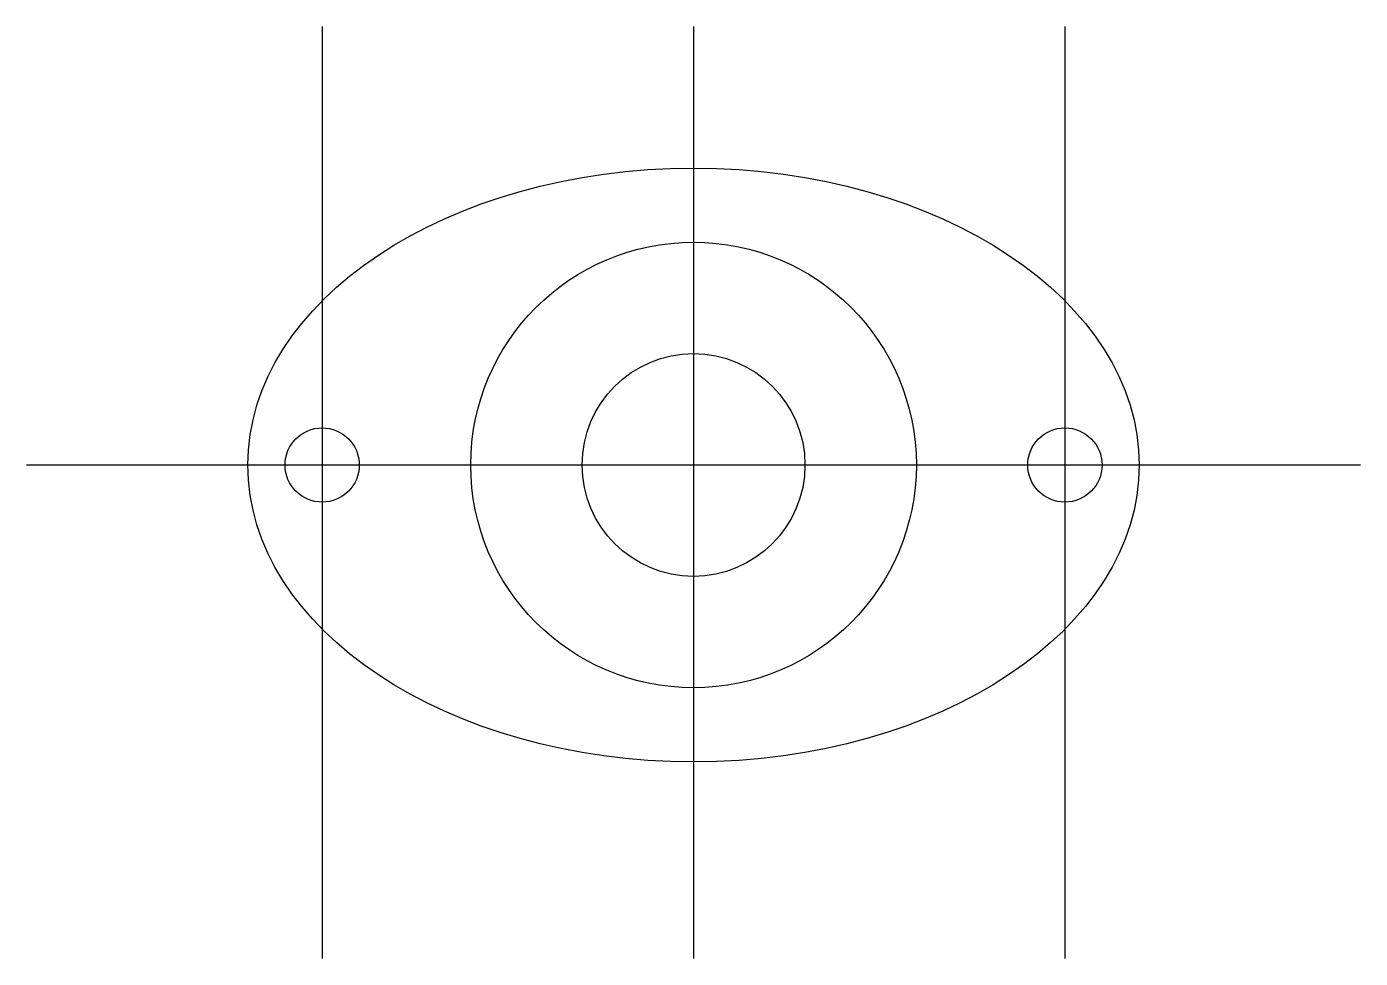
# Model space of a CAD drawing. Header units: millimetres. Extents: x -12 to 168, y 11 to 136.
import ezdxf

# ---------------------------------------------------------------- set-up
doc = ezdxf.new("R2010")
doc.units = ezdxf.units.MM

msp = doc.modelspace()

# ---------------------------------------------------------------- linework, layer by layer
for p, q in [((27.99, 136.11), (27.99, 10.6)), ((77.99, 136.11), (77.99, 10.6)), ((127.99, 136.11), (127.99, 10.6)), ((-11.8, 77.06), (167.77, 77.06))]:
    msp.add_line(p, q)
for centre, radius in [((77.99, 77.06), 30), ((77.99, 77.06), 15), ((27.99, 77.06), 5), ((127.99, 77.06), 5)]:
    msp.add_circle(centre, radius)
msp.add_ellipse((77.99, 77.06), major_axis=(60, 0), ratio=0.666667)

doc.saveas('drawing.dxf')
